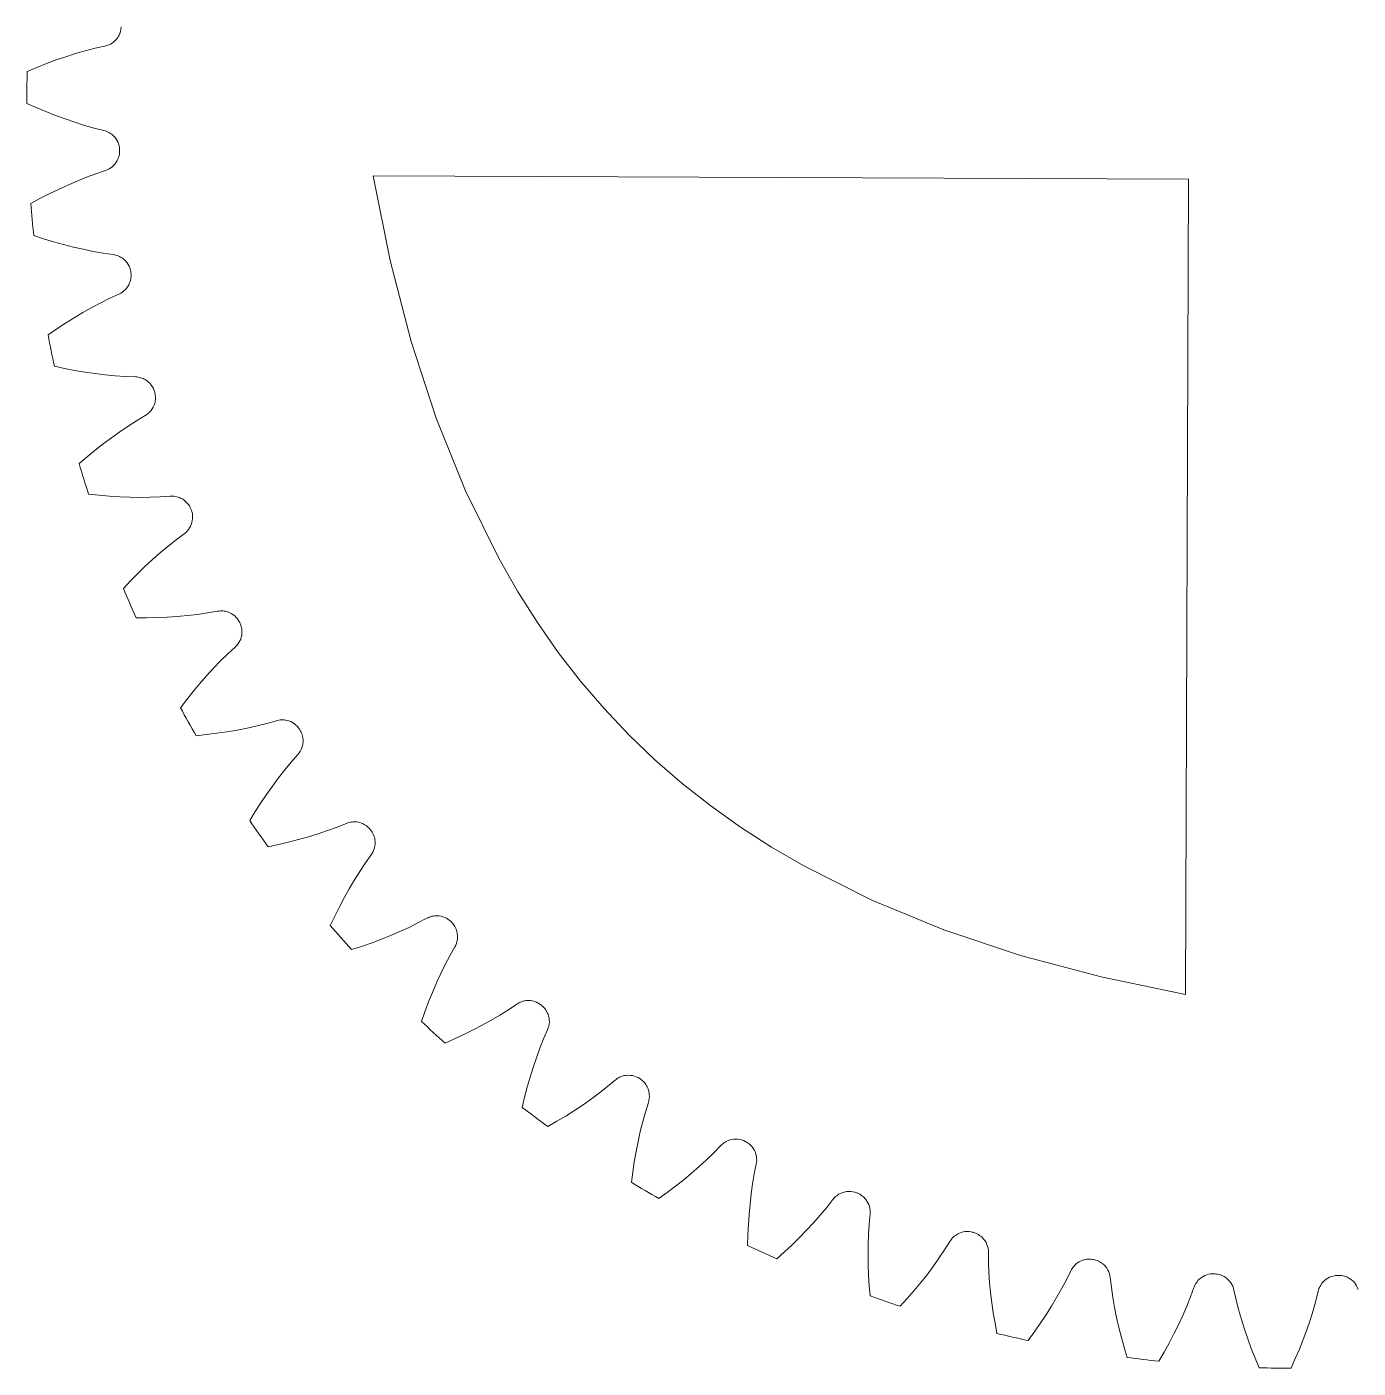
# Model space of a CAD drawing. Extents: x -181 to 448, y -465 to -8.
# Drawn here: x 13.3 to 133.4, y -260.1 to -139.1 of the extents above; entities that cross this region are included whole.
import ezdxf

# ---------------------------------------------------------------- set-up
doc = ezdxf.new("R2010")
doc.units = 0
doc.header["$MEASUREMENT"] = 0
doc.layers.add('Layer 1', color=7, linetype='Continuous')

# ---------------------------------------------------------------- blocks, each defined once
blk = doc.blocks.new('block 376')
at = {"layer": 'Layer 1', "color": 7, "lineweight": 9, "true_color": 0xffffff}
blk.add_open_spline([(100.86, -256.92), (101.79, -257.15), (102.73, -257.36), (103.68, -257.56)], degree=3, dxfattribs=at)
blk = doc.blocks.new('block 377')
at = {"layer": 'Layer 1', "color": 7, "lineweight": 9, "true_color": 0xffffff}
blk.add_open_spline([(112.6, -259.09), (113.55, -259.21), (114.51, -259.33), (115.47, -259.43)], degree=3, dxfattribs=at)
blk = doc.blocks.new('block 378')
at = {"layer": 'Layer 1', "color": 7, "lineweight": 9, "true_color": 0xffffff}
blk.add_open_spline([(124.5, -260.02), (125.46, -260.04), (126.43, -260.05), (127.39, -260.05)], degree=3, dxfattribs=at)
blk = doc.blocks.new('block 552')
at = {"layer": 'Layer 1', "color": 7, "lineweight": 9, "true_color": 0xffffff}
blk.add_open_spline([(21.85, -139.07), (21.85, -139.09), (21.85, -139.11), (21.85, -139.13)], degree=3, dxfattribs=at)
blk = doc.blocks.new('block 553')
at = {"layer": 'Layer 1', "color": 7, "lineweight": 9, "true_color": 0xffffff}
blk.add_open_spline([(20.39, -140.81), (20.62, -140.77), (20.84, -140.67), (21.04, -140.54), (21.24, -140.4), (21.41, -140.23), (21.54, -140.03), (21.63, -139.9), (21.7, -139.75), (21.75, -139.6), (21.81, -139.45), (21.84, -139.29), (21.85, -139.13)], degree=3, knots=[0, 0, 0, 0, 1, 1, 1, 2, 2, 2, 3, 3, 3, 4, 4, 4, 4], dxfattribs=at)
blk = doc.blocks.new('block 554')
at = {"layer": 'Layer 1', "color": 7, "lineweight": 9, "true_color": 0xffffff}
blk.add_lwpolyline([(20.39, -140.81), (19.5, -141.01), (18.62, -141.24), (17.74, -141.49), (16.87, -141.77), (15.99, -142.06), (15.12, -142.38), (14.25, -142.73), (13.38, -143.09)], dxfattribs=at)
blk = doc.blocks.new('block 555')
at = {"layer": 'Layer 1', "color": 7, "lineweight": 9, "true_color": 0xffffff}
blk.add_open_spline([(13.38, -143.09), (13.36, -144.05), (13.34, -145.01), (13.34, -145.98)], degree=3, dxfattribs=at)
blk = doc.blocks.new('block 556')
at = {"layer": 'Layer 1', "color": 7, "lineweight": 9, "true_color": 0xffffff}
blk.add_lwpolyline([(20.29, -148.43), (19.41, -148.2), (18.54, -147.96), (17.66, -147.68), (16.79, -147.38), (15.93, -147.06), (15.06, -146.72), (14.2, -146.36), (13.34, -145.98)], dxfattribs=at)
blk = doc.blocks.new('block 557')
at = {"layer": 'Layer 1', "color": 7, "lineweight": 9, "true_color": 0xffffff}
blk.add_open_spline([(21.71, -150.14), (21.7, -149.9), (21.64, -149.67), (21.54, -149.45), (21.44, -149.23), (21.3, -149.04), (21.13, -148.87), (21.01, -148.76), (20.88, -148.67), (20.74, -148.59), (20.59, -148.52), (20.44, -148.46), (20.29, -148.43)], degree=3, knots=[0, 0, 0, 0, 1, 1, 1, 2, 2, 2, 3, 3, 3, 4, 4, 4, 4], dxfattribs=at)
blk = doc.blocks.new('block 558')
at = {"layer": 'Layer 1', "color": 7, "lineweight": 9, "true_color": 0xffffff}
blk.add_open_spline([(21.71, -150.14), (21.71, -150.16), (21.71, -150.18), (21.71, -150.2)], degree=3, dxfattribs=at)
blk = doc.blocks.new('block 559')
at = {"layer": 'Layer 1', "color": 7, "lineweight": 9, "true_color": 0xffffff}
blk.add_open_spline([(20.43, -152.03), (20.66, -151.96), (20.87, -151.84), (21.05, -151.69), (21.24, -151.53), (21.39, -151.34), (21.5, -151.13), (21.57, -150.99), (21.63, -150.84), (21.67, -150.68), (21.7, -150.52), (21.72, -150.36), (21.71, -150.2)], degree=3, knots=[0, 0, 0, 0, 1, 1, 1, 2, 2, 2, 3, 3, 3, 4, 4, 4, 4], dxfattribs=at)
blk = doc.blocks.new('block 560')
at = {"layer": 'Layer 1', "color": 7, "lineweight": 9, "true_color": 0xffffff}
blk.add_lwpolyline([(20.43, -152.03), (19.57, -152.32), (18.72, -152.64), (17.87, -152.98), (17.03, -153.34), (16.19, -153.73), (15.36, -154.14), (14.53, -154.57), (13.7, -155.02)], dxfattribs=at)
blk = doc.blocks.new('block 561')
at = {"layer": 'Layer 1', "color": 7, "lineweight": 9, "true_color": 0xffffff}
blk.add_open_spline([(13.7, -155.02), (13.78, -155.98), (13.87, -156.94), (13.97, -157.9)], degree=3, dxfattribs=at)
blk = doc.blocks.new('block 562')
at = {"layer": 'Layer 1', "color": 7, "lineweight": 9, "true_color": 0xffffff}
blk.add_lwpolyline([(21.13, -159.61), (20.23, -159.48), (19.34, -159.33), (18.44, -159.14), (17.55, -158.94), (16.65, -158.71), (15.75, -158.46), (14.86, -158.19), (13.97, -157.9)], dxfattribs=at)
blk = doc.blocks.new('block 563')
at = {"layer": 'Layer 1', "color": 7, "lineweight": 9, "true_color": 0xffffff}
blk.add_open_spline([(22.72, -161.17), (22.69, -160.93), (22.6, -160.7), (22.48, -160.5), (22.36, -160.29), (22.2, -160.11), (22.01, -159.97), (21.88, -159.87), (21.74, -159.79), (21.59, -159.73), (21.44, -159.67), (21.29, -159.63), (21.13, -159.61)], degree=3, knots=[0, 0, 0, 0, 1, 1, 1, 2, 2, 2, 3, 3, 3, 4, 4, 4, 4], dxfattribs=at)
blk = doc.blocks.new('block 564')
at = {"layer": 'Layer 1', "color": 7, "lineweight": 9, "true_color": 0xffffff}
blk.add_open_spline([(22.72, -161.17), (22.72, -161.19), (22.73, -161.21), (22.73, -161.23)], degree=3, dxfattribs=at)
blk = doc.blocks.new('block 565')
at = {"layer": 'Layer 1', "color": 7, "lineweight": 9, "true_color": 0xffffff}
blk.add_open_spline([(21.65, -163.18), (21.87, -163.08), (22.07, -162.94), (22.23, -162.77), (22.4, -162.6), (22.53, -162.4), (22.62, -162.17), (22.68, -162.02), (22.72, -161.87), (22.73, -161.71), (22.75, -161.55), (22.75, -161.39), (22.73, -161.23)], degree=3, knots=[0, 0, 0, 0, 1, 1, 1, 2, 2, 2, 3, 3, 3, 4, 4, 4, 4], dxfattribs=at)
blk = doc.blocks.new('block 566')
at = {"layer": 'Layer 1', "color": 7, "lineweight": 9, "true_color": 0xffffff}
blk.add_lwpolyline([(21.65, -163.18), (20.83, -163.56), (20.01, -163.96), (19.2, -164.39), (18.4, -164.84), (17.61, -165.31), (16.82, -165.81), (16.04, -166.32), (15.27, -166.86)], dxfattribs=at)
blk = doc.blocks.new('block 567')
at = {"layer": 'Layer 1', "color": 7, "lineweight": 9, "true_color": 0xffffff}
blk.add_open_spline([(15.27, -166.86), (15.44, -167.8), (15.63, -168.75), (15.83, -169.69)], degree=3, dxfattribs=at)
blk = doc.blocks.new('block 568')
at = {"layer": 'Layer 1', "color": 7, "lineweight": 9, "true_color": 0xffffff}
blk.add_lwpolyline([(23.14, -170.64), (22.23, -170.61), (21.32, -170.55), (20.41, -170.46), (19.5, -170.35), (18.59, -170.22), (17.67, -170.06), (16.75, -169.89), (15.83, -169.69)], dxfattribs=at)
blk = doc.blocks.new('block 569')
at = {"layer": 'Layer 1', "color": 7, "lineweight": 9, "true_color": 0xffffff}
blk.add_open_spline([(24.88, -172.03), (24.82, -171.8), (24.72, -171.58), (24.57, -171.39), (24.43, -171.19), (24.25, -171.03), (24.05, -170.91), (23.91, -170.82), (23.76, -170.76), (23.61, -170.72), (23.45, -170.67), (23.3, -170.65), (23.14, -170.64)], degree=3, knots=[0, 0, 0, 0, 1, 1, 1, 2, 2, 2, 3, 3, 3, 4, 4, 4, 4], dxfattribs=at)
blk = doc.blocks.new('block 570')
at = {"layer": 'Layer 1', "color": 7, "lineweight": 9, "true_color": 0xffffff}
blk.add_open_spline([(24.88, -172.03), (24.88, -172.05), (24.89, -172.07), (24.89, -172.09)], degree=3, dxfattribs=at)
blk = doc.blocks.new('block 571')
at = {"layer": 'Layer 1', "color": 7, "lineweight": 9, "true_color": 0xffffff}
blk.add_open_spline([(24.02, -174.14), (24.23, -174.02), (24.42, -173.86), (24.56, -173.67), (24.71, -173.48), (24.82, -173.27), (24.88, -173.04), (24.93, -172.88), (24.95, -172.72), (24.95, -172.56), (24.95, -172.4), (24.93, -172.24), (24.89, -172.09)], degree=3, knots=[0, 0, 0, 0, 1, 1, 1, 2, 2, 2, 3, 3, 3, 4, 4, 4, 4], dxfattribs=at)
blk = doc.blocks.new('block 572')
at = {"layer": 'Layer 1', "color": 7, "lineweight": 9, "true_color": 0xffffff}
blk.add_lwpolyline([(24.02, -174.14), (23.25, -174.6), (22.48, -175.09), (21.72, -175.6), (20.97, -176.13), (20.23, -176.69), (19.5, -177.26), (18.78, -177.85), (18.06, -178.46)], dxfattribs=at)
blk = doc.blocks.new('block 573')
at = {"layer": 'Layer 1', "color": 7, "lineweight": 9, "true_color": 0xffffff}
blk.add_open_spline([(18.06, -178.46), (18.34, -179.39), (18.62, -180.31), (18.92, -181.22)], degree=3, dxfattribs=at)
blk = doc.blocks.new('block 574')
at = {"layer": 'Layer 1', "color": 7, "lineweight": 9, "true_color": 0xffffff}
blk.add_lwpolyline([(26.28, -181.41), (25.38, -181.47), (24.47, -181.5), (23.56, -181.51), (22.64, -181.5), (21.72, -181.46), (20.79, -181.4), (19.86, -181.32), (18.92, -181.22)], dxfattribs=at)
blk = doc.blocks.new('block 575')
at = {"layer": 'Layer 1', "color": 7, "lineweight": 9, "true_color": 0xffffff}
blk.add_open_spline([(28.16, -182.6), (28.08, -182.38), (27.95, -182.17), (27.79, -182), (27.63, -181.82), (27.44, -181.68), (27.22, -181.57), (27.07, -181.51), (26.92, -181.46), (26.76, -181.43), (26.6, -181.4), (26.44, -181.39), (26.28, -181.41)], degree=3, knots=[0, 0, 0, 0, 1, 1, 1, 2, 2, 2, 3, 3, 3, 4, 4, 4, 4], dxfattribs=at)
blk = doc.blocks.new('block 576')
at = {"layer": 'Layer 1', "color": 7, "lineweight": 9, "true_color": 0xffffff}
blk.add_open_spline([(28.16, -182.6), (28.17, -182.62), (28.18, -182.64), (28.18, -182.66)], degree=3, dxfattribs=at)
blk = doc.blocks.new('block 577')
at = {"layer": 'Layer 1', "color": 7, "lineweight": 9, "true_color": 0xffffff}
blk.add_open_spline([(27.53, -184.79), (27.73, -184.65), (27.89, -184.47), (28.02, -184.27), (28.15, -184.07), (28.23, -183.84), (28.27, -183.61), (28.3, -183.45), (28.31, -183.29), (28.29, -183.13), (28.28, -182.97), (28.24, -182.81), (28.18, -182.66)], degree=3, knots=[0, 0, 0, 0, 1, 1, 1, 2, 2, 2, 3, 3, 3, 4, 4, 4, 4], dxfattribs=at)
blk = doc.blocks.new('block 578')
at = {"layer": 'Layer 1', "color": 7, "lineweight": 9, "true_color": 0xffffff}
blk.add_lwpolyline([(27.53, -184.79), (26.81, -185.33), (26.1, -185.9), (25.39, -186.48), (24.71, -187.09), (24.03, -187.72), (23.36, -188.37), (22.7, -189.03), (22.06, -189.72)], dxfattribs=at)
blk = doc.blocks.new('block 579')
at = {"layer": 'Layer 1', "color": 7, "lineweight": 9, "true_color": 0xffffff}
blk.add_open_spline([(22.06, -189.72), (22.43, -190.61), (22.81, -191.49), (23.2, -192.37)], degree=3, dxfattribs=at)
blk = doc.blocks.new('block 580')
at = {"layer": 'Layer 1', "color": 7, "lineweight": 9, "true_color": 0xffffff}
blk.add_lwpolyline([(30.54, -191.78), (29.65, -191.94), (28.75, -192.07), (27.84, -192.17), (26.92, -192.25), (26, -192.31), (25.07, -192.35), (24.14, -192.37), (23.2, -192.37)], dxfattribs=at)
blk = doc.blocks.new('block 581')
at = {"layer": 'Layer 1', "color": 7, "lineweight": 9, "true_color": 0xffffff}
blk.add_open_spline([(32.53, -192.78), (32.43, -192.56), (32.28, -192.37), (32.1, -192.21), (31.92, -192.05), (31.71, -191.93), (31.49, -191.85), (31.34, -191.8), (31.18, -191.77), (31.02, -191.76), (30.86, -191.74), (30.7, -191.75), (30.54, -191.78)], degree=3, knots=[0, 0, 0, 0, 1, 1, 1, 2, 2, 2, 3, 3, 3, 4, 4, 4, 4], dxfattribs=at)
blk = doc.blocks.new('block 582')
at = {"layer": 'Layer 1', "color": 7, "lineweight": 9, "true_color": 0xffffff}
blk.add_open_spline([(32.53, -192.78), (32.54, -192.79), (32.55, -192.81), (32.56, -192.83)], degree=3, dxfattribs=at)
blk = doc.blocks.new('block 583')
at = {"layer": 'Layer 1', "color": 7, "lineweight": 9, "true_color": 0xffffff}
blk.add_open_spline([(32.14, -195.02), (32.31, -194.86), (32.46, -194.67), (32.57, -194.45), (32.67, -194.24), (32.73, -194), (32.75, -193.76), (32.76, -193.6), (32.75, -193.44), (32.71, -193.28), (32.68, -193.13), (32.63, -192.97), (32.56, -192.83)], degree=3, knots=[0, 0, 0, 0, 1, 1, 1, 2, 2, 2, 3, 3, 3, 4, 4, 4, 4], dxfattribs=at)
blk = doc.blocks.new('block 584')
at = {"layer": 'Layer 1', "color": 7, "lineweight": 9, "true_color": 0xffffff}
blk.add_lwpolyline([(32.14, -195.02), (31.47, -195.63), (30.82, -196.27), (30.19, -196.92), (29.56, -197.6), (28.96, -198.3), (28.36, -199.01), (27.78, -199.74), (27.2, -200.49)], dxfattribs=at)
blk = doc.blocks.new('block 585')
at = {"layer": 'Layer 1', "color": 7, "lineweight": 9, "true_color": 0xffffff}
blk.add_open_spline([(27.2, -200.49), (27.66, -201.33), (28.14, -202.17), (28.62, -203.01)], degree=3, dxfattribs=at)
blk = doc.blocks.new('block 586')
at = {"layer": 'Layer 1', "color": 7, "lineweight": 9, "true_color": 0xffffff}
blk.add_lwpolyline([(35.86, -201.66), (34.99, -201.9), (34.11, -202.13), (33.21, -202.33), (32.31, -202.5), (31.4, -202.66), (30.48, -202.79), (29.55, -202.91), (28.62, -203.01)], dxfattribs=at)
blk = doc.blocks.new('block 587')
at = {"layer": 'Layer 1', "color": 7, "lineweight": 9, "true_color": 0xffffff}
blk.add_open_spline([(37.94, -202.44), (37.82, -202.23), (37.65, -202.06), (37.45, -201.92), (37.26, -201.78), (37.04, -201.68), (36.81, -201.63), (36.65, -201.59), (36.49, -201.58), (36.33, -201.58), (36.17, -201.59), (36.01, -201.61), (35.86, -201.66)], degree=3, knots=[0, 0, 0, 0, 1, 1, 1, 2, 2, 2, 3, 3, 3, 4, 4, 4, 4], dxfattribs=at)
blk = doc.blocks.new('block 588')
at = {"layer": 'Layer 1', "color": 7, "lineweight": 9, "true_color": 0xffffff}
blk.add_open_spline([(37.94, -202.44), (37.95, -202.45), (37.97, -202.47), (37.98, -202.49)], degree=3, dxfattribs=at)
blk = doc.blocks.new('block 589')
at = {"layer": 'Layer 1', "color": 7, "lineweight": 9, "true_color": 0xffffff}
blk.add_open_spline([(37.78, -204.71), (37.94, -204.53), (38.07, -204.32), (38.15, -204.1), (38.23, -203.87), (38.27, -203.63), (38.26, -203.4), (38.25, -203.23), (38.23, -203.08), (38.18, -202.92), (38.13, -202.77), (38.06, -202.62), (37.98, -202.49)], degree=3, knots=[0, 0, 0, 0, 1, 1, 1, 2, 2, 2, 3, 3, 3, 4, 4, 4, 4], dxfattribs=at)
blk = doc.blocks.new('block 590')
at = {"layer": 'Layer 1', "color": 7, "lineweight": 9, "true_color": 0xffffff}
blk.add_lwpolyline([(37.78, -204.71), (37.19, -205.39), (36.61, -206.09), (36.04, -206.81), (35.5, -207.55), (34.96, -208.3), (34.44, -209.07), (33.94, -209.86), (33.45, -210.66)], dxfattribs=at)
blk = doc.blocks.new('block 591')
at = {"layer": 'Layer 1', "color": 7, "lineweight": 9, "true_color": 0xffffff}
blk.add_open_spline([(33.45, -210.66), (34, -211.46), (34.55, -212.24), (35.12, -213.02)], degree=3, dxfattribs=at)
blk = doc.blocks.new('block 592')
at = {"layer": 'Layer 1', "color": 7, "lineweight": 9, "true_color": 0xffffff}
blk.add_lwpolyline([(42.18, -210.92), (41.34, -211.26), (40.48, -211.57), (39.62, -211.86), (38.74, -212.13), (37.85, -212.38), (36.95, -212.62), (36.04, -212.83), (35.12, -213.02)], dxfattribs=at)
blk = doc.blocks.new('block 593')
at = {"layer": 'Layer 1', "color": 7, "lineweight": 9, "true_color": 0xffffff}
blk.add_open_spline([(44.33, -211.48), (44.19, -211.29), (44, -211.13), (43.79, -211.02), (43.59, -210.9), (43.36, -210.82), (43.12, -210.79), (42.96, -210.77), (42.8, -210.77), (42.64, -210.8), (42.48, -210.82), (42.32, -210.86), (42.18, -210.92)], degree=3, knots=[0, 0, 0, 0, 1, 1, 1, 2, 2, 2, 3, 3, 3, 4, 4, 4, 4], dxfattribs=at)
blk = doc.blocks.new('block 594')
at = {"layer": 'Layer 1', "color": 7, "lineweight": 9, "true_color": 0xffffff}
blk.add_open_spline([(44.33, -211.48), (44.35, -211.5), (44.36, -211.51), (44.37, -211.53)], degree=3, dxfattribs=at)
blk = doc.blocks.new('block 595')
at = {"layer": 'Layer 1', "color": 7, "lineweight": 9, "true_color": 0xffffff}
blk.add_open_spline([(44.41, -213.75), (44.55, -213.56), (44.66, -213.34), (44.71, -213.11), (44.77, -212.88), (44.78, -212.64), (44.75, -212.4), (44.72, -212.24), (44.68, -212.09), (44.62, -211.94), (44.55, -211.79), (44.47, -211.65), (44.37, -211.53)], degree=3, knots=[0, 0, 0, 0, 1, 1, 1, 2, 2, 2, 3, 3, 3, 4, 4, 4, 4], dxfattribs=at)
blk = doc.blocks.new('block 596')
at = {"layer": 'Layer 1', "color": 7, "lineweight": 9, "true_color": 0xffffff}
blk.add_lwpolyline([(44.41, -213.75), (43.89, -214.49), (43.39, -215.25), (42.9, -216.02), (42.43, -216.82), (41.98, -217.62), (41.55, -218.45), (41.13, -219.28), (40.72, -220.13)], dxfattribs=at)
blk = doc.blocks.new('block 597')
at = {"layer": 'Layer 1', "color": 7, "lineweight": 9, "true_color": 0xffffff}
blk.add_open_spline([(40.72, -220.13), (41.35, -220.86), (41.99, -221.59), (42.63, -222.3)], degree=3, dxfattribs=at)
blk = doc.blocks.new('block 598')
at = {"layer": 'Layer 1', "color": 7, "lineweight": 9, "true_color": 0xffffff}
blk.add_lwpolyline([(49.43, -219.48), (48.63, -219.9), (47.82, -220.3), (46.98, -220.68), (46.14, -221.04), (45.28, -221.38), (44.41, -221.71), (43.52, -222.01), (42.63, -222.3)], dxfattribs=at)
blk = doc.blocks.new('block 599')
at = {"layer": 'Layer 1', "color": 7, "lineweight": 9, "true_color": 0xffffff}
blk.add_open_spline([(51.64, -219.8), (51.47, -219.63), (51.27, -219.5), (51.05, -219.4), (50.83, -219.3), (50.59, -219.25), (50.35, -219.25), (50.19, -219.25), (50.03, -219.26), (49.88, -219.3), (49.72, -219.34), (49.57, -219.4), (49.43, -219.48)], degree=3, knots=[0, 0, 0, 0, 1, 1, 1, 2, 2, 2, 3, 3, 3, 4, 4, 4, 4], dxfattribs=at)
blk = doc.blocks.new('block 600')
at = {"layer": 'Layer 1', "color": 7, "lineweight": 9, "true_color": 0xffffff}
blk.add_open_spline([(51.64, -219.8), (51.65, -219.82), (51.66, -219.83), (51.68, -219.85)], degree=3, dxfattribs=at)
blk = doc.blocks.new('block 601')
at = {"layer": 'Layer 1', "color": 7, "lineweight": 9, "true_color": 0xffffff}
blk.add_open_spline([(51.95, -222.06), (52.07, -221.85), (52.15, -221.62), (52.18, -221.39), (52.22, -221.15), (52.2, -220.91), (52.14, -220.68), (52.1, -220.52), (52.04, -220.37), (51.96, -220.23), (51.89, -220.09), (51.79, -219.96), (51.68, -219.85)], degree=3, knots=[0, 0, 0, 0, 1, 1, 1, 2, 2, 2, 3, 3, 3, 4, 4, 4, 4], dxfattribs=at)
blk = doc.blocks.new('block 602')
at = {"layer": 'Layer 1', "color": 7, "lineweight": 9, "true_color": 0xffffff}
blk.add_lwpolyline([(51.95, -222.06), (51.51, -222.85), (51.09, -223.65), (50.68, -224.47), (50.3, -225.31), (49.94, -226.16), (49.59, -227.02), (49.26, -227.9), (48.95, -228.78)], dxfattribs=at)
blk = doc.blocks.new('block 603')
at = {"layer": 'Layer 1', "color": 7, "lineweight": 9, "true_color": 0xffffff}
blk.add_open_spline([(48.95, -228.78), (49.65, -229.45), (50.36, -230.1), (51.07, -230.75)], degree=3, dxfattribs=at)
blk = doc.blocks.new('block 604')
at = {"layer": 'Layer 1', "color": 7, "lineweight": 9, "true_color": 0xffffff}
blk.add_lwpolyline([(57.54, -227.22), (56.79, -227.73), (56.02, -228.21), (55.23, -228.68), (54.43, -229.12), (53.61, -229.55), (52.78, -229.97), (51.93, -230.36), (51.07, -230.75)], dxfattribs=at)
blk = doc.blocks.new('block 605')
at = {"layer": 'Layer 1', "color": 7, "lineweight": 9, "true_color": 0xffffff}
blk.add_open_spline([(59.77, -227.32), (59.58, -227.17), (59.37, -227.05), (59.14, -226.98), (58.91, -226.91), (58.67, -226.88), (58.43, -226.9), (58.27, -226.91), (58.12, -226.95), (57.97, -227), (57.81, -227.06), (57.67, -227.13), (57.54, -227.22)], degree=3, knots=[0, 0, 0, 0, 1, 1, 1, 2, 2, 2, 3, 3, 3, 4, 4, 4, 4], dxfattribs=at)
blk = doc.blocks.new('block 606')
at = {"layer": 'Layer 1', "color": 7, "lineweight": 9, "true_color": 0xffffff}
blk.add_open_spline([(59.77, -227.32), (59.78, -227.33), (59.8, -227.35), (59.81, -227.36)], degree=3, dxfattribs=at)
blk = doc.blocks.new('block 607')
at = {"layer": 'Layer 1', "color": 7, "lineweight": 9, "true_color": 0xffffff}
blk.add_open_spline([(60.31, -229.53), (60.41, -229.31), (60.47, -229.08), (60.48, -228.84), (60.48, -228.6), (60.44, -228.36), (60.36, -228.13), (60.31, -227.98), (60.23, -227.84), (60.14, -227.71), (60.04, -227.58), (59.94, -227.46), (59.81, -227.36)], degree=3, knots=[0, 0, 0, 0, 1, 1, 1, 2, 2, 2, 3, 3, 3, 4, 4, 4, 4], dxfattribs=at)
blk = doc.blocks.new('block 608')
at = {"layer": 'Layer 1', "color": 7, "lineweight": 9, "true_color": 0xffffff}
blk.add_lwpolyline([(60.31, -229.53), (59.96, -230.36), (59.62, -231.2), (59.31, -232.06), (59.02, -232.94), (58.74, -233.82), (58.49, -234.71), (58.25, -235.62), (58.03, -236.53)], dxfattribs=at)
blk = doc.blocks.new('block 609')
at = {"layer": 'Layer 1', "color": 7, "lineweight": 9, "true_color": 0xffffff}
blk.add_open_spline([(58.03, -236.53), (58.8, -237.12), (59.57, -237.69), (60.35, -238.26)], degree=3, dxfattribs=at)
blk = doc.blocks.new('block 610')
at = {"layer": 'Layer 1', "color": 7, "lineweight": 9, "true_color": 0xffffff}
blk.add_lwpolyline([(66.41, -234.08), (65.72, -234.66), (65, -235.22), (64.27, -235.77), (63.52, -236.3), (62.75, -236.81), (61.96, -237.31), (61.16, -237.79), (60.35, -238.26)], dxfattribs=at)
blk = doc.blocks.new('block 611')
at = {"layer": 'Layer 1', "color": 7, "lineweight": 9, "true_color": 0xffffff}
blk.add_open_spline([(68.64, -233.94), (68.44, -233.81), (68.22, -233.72), (67.98, -233.67), (67.75, -233.62), (67.5, -233.62), (67.27, -233.67), (67.11, -233.7), (66.96, -233.75), (66.81, -233.82), (66.67, -233.89), (66.53, -233.98), (66.41, -234.08)], degree=3, knots=[0, 0, 0, 0, 1, 1, 1, 2, 2, 2, 3, 3, 3, 4, 4, 4, 4], dxfattribs=at)
blk = doc.blocks.new('block 612')
at = {"layer": 'Layer 1', "color": 7, "lineweight": 9, "true_color": 0xffffff}
blk.add_open_spline([(68.64, -233.94), (68.65, -233.96), (68.67, -233.97), (68.69, -233.98)], degree=3, dxfattribs=at)
blk = doc.blocks.new('block 613')
at = {"layer": 'Layer 1', "color": 7, "lineweight": 9, "true_color": 0xffffff}
blk.add_open_spline([(69.41, -236.09), (69.49, -235.86), (69.52, -235.62), (69.5, -235.38), (69.48, -235.14), (69.42, -234.91), (69.31, -234.69), (69.24, -234.55), (69.15, -234.41), (69.05, -234.29), (68.94, -234.17), (68.82, -234.07), (68.69, -233.98)], degree=3, knots=[0, 0, 0, 0, 1, 1, 1, 2, 2, 2, 3, 3, 3, 4, 4, 4, 4], dxfattribs=at)
blk = doc.blocks.new('block 614')
at = {"layer": 'Layer 1', "color": 7, "lineweight": 9, "true_color": 0xffffff}
blk.add_lwpolyline([(69.41, -236.09), (69.14, -236.95), (68.9, -237.82), (68.68, -238.71), (68.48, -239.61), (68.3, -240.52), (68.14, -241.43), (68, -242.36), (67.88, -243.29)], dxfattribs=at)
blk = doc.blocks.new('block 615')
at = {"layer": 'Layer 1', "color": 7, "lineweight": 9, "true_color": 0xffffff}
blk.add_open_spline([(67.88, -243.29), (68.7, -243.79), (69.53, -244.28), (70.36, -244.76)], degree=3, dxfattribs=at)
blk = doc.blocks.new('block 616')
at = {"layer": 'Layer 1', "color": 7, "lineweight": 9, "true_color": 0xffffff}
blk.add_lwpolyline([(75.96, -239.97), (75.33, -240.62), (74.67, -241.26), (74, -241.87), (73.31, -242.48), (72.6, -243.07), (71.87, -243.65), (71.12, -244.21), (70.36, -244.76)], dxfattribs=at)
blk = doc.blocks.new('block 617')
at = {"layer": 'Layer 1', "color": 7, "lineweight": 9, "true_color": 0xffffff}
blk.add_open_spline([(78.15, -239.61), (77.94, -239.49), (77.71, -239.43), (77.47, -239.4), (77.23, -239.38), (76.99, -239.4), (76.76, -239.47), (76.61, -239.52), (76.46, -239.59), (76.33, -239.67), (76.19, -239.76), (76.07, -239.86), (75.96, -239.97)], degree=3, knots=[0, 0, 0, 0, 1, 1, 1, 2, 2, 2, 3, 3, 3, 4, 4, 4, 4], dxfattribs=at)
blk = doc.blocks.new('block 618')
at = {"layer": 'Layer 1', "color": 7, "lineweight": 9, "true_color": 0xffffff}
blk.add_open_spline([(78.15, -239.61), (78.17, -239.62), (78.19, -239.62), (78.21, -239.63)], degree=3, dxfattribs=at)
blk = doc.blocks.new('block 619')
at = {"layer": 'Layer 1', "color": 7, "lineweight": 9, "true_color": 0xffffff}
blk.add_open_spline([(79.15, -241.65), (79.2, -241.42), (79.2, -241.18), (79.16, -240.94), (79.12, -240.71), (79.03, -240.48), (78.9, -240.28), (78.82, -240.14), (78.72, -240.02), (78.6, -239.91), (78.48, -239.8), (78.35, -239.71), (78.21, -239.63)], degree=3, knots=[0, 0, 0, 0, 1, 1, 1, 2, 2, 2, 3, 3, 3, 4, 4, 4, 4], dxfattribs=at)
blk = doc.blocks.new('block 620')
at = {"layer": 'Layer 1', "color": 7, "lineweight": 9, "true_color": 0xffffff}
blk.add_lwpolyline([(79.15, -241.65), (78.97, -242.54), (78.82, -243.44), (78.69, -244.34), (78.59, -245.25), (78.5, -246.18), (78.44, -247.1), (78.4, -248.04), (78.37, -248.98)], dxfattribs=at)
blk = doc.blocks.new('block 621')
at = {"layer": 'Layer 1', "color": 7, "lineweight": 9, "true_color": 0xffffff}
blk.add_open_spline([(78.37, -248.98), (79.24, -249.39), (80.12, -249.79), (81, -250.19)], degree=3, dxfattribs=at)
blk = doc.blocks.new('block 622')
at = {"layer": 'Layer 1', "color": 7, "lineweight": 9, "true_color": 0xffffff}
blk.add_lwpolyline([(86.06, -244.84), (85.5, -245.55), (84.92, -246.25), (84.32, -246.93), (83.69, -247.61), (83.04, -248.27), (82.38, -248.92), (81.7, -249.56), (81, -250.19)], dxfattribs=at)
blk = doc.blocks.new('block 623')
at = {"layer": 'Layer 1', "color": 7, "lineweight": 9, "true_color": 0xffffff}
blk.add_open_spline([(88.21, -244.24), (87.99, -244.15), (87.75, -244.11), (87.51, -244.11), (87.27, -244.11), (87.03, -244.16), (86.81, -244.26), (86.66, -244.32), (86.53, -244.4), (86.4, -244.5), (86.27, -244.6), (86.16, -244.71), (86.06, -244.84)], degree=3, knots=[0, 0, 0, 0, 1, 1, 1, 2, 2, 2, 3, 3, 3, 4, 4, 4, 4], dxfattribs=at)
blk = doc.blocks.new('block 624')
at = {"layer": 'Layer 1', "color": 7, "lineweight": 9, "true_color": 0xffffff}
blk.add_open_spline([(88.21, -244.24), (88.23, -244.25), (88.25, -244.26), (88.26, -244.26)], degree=3, dxfattribs=at)
blk = doc.blocks.new('block 625')
at = {"layer": 'Layer 1', "color": 7, "lineweight": 9, "true_color": 0xffffff}
blk.add_open_spline([(89.41, -246.17), (89.44, -245.94), (89.42, -245.69), (89.35, -245.46), (89.29, -245.23), (89.18, -245.02), (89.03, -244.83), (88.93, -244.71), (88.81, -244.59), (88.68, -244.5), (88.55, -244.4), (88.41, -244.32), (88.26, -244.26)], degree=3, knots=[0, 0, 0, 0, 1, 1, 1, 2, 2, 2, 3, 3, 3, 4, 4, 4, 4], dxfattribs=at)
blk = doc.blocks.new('block 626')
at = {"layer": 'Layer 1', "color": 7, "lineweight": 9, "true_color": 0xffffff}
blk.add_lwpolyline([(89.41, -246.17), (89.33, -247.07), (89.27, -247.98), (89.24, -248.89), (89.23, -249.81), (89.24, -250.74), (89.28, -251.67), (89.33, -252.6), (89.41, -253.54)], dxfattribs=at)
blk = doc.blocks.new('block 627')
at = {"layer": 'Layer 1', "color": 7, "lineweight": 9, "true_color": 0xffffff}
blk.add_open_spline([(89.41, -253.54), (90.32, -253.86), (91.23, -254.17), (92.14, -254.47)], degree=3, dxfattribs=at)
blk = doc.blocks.new('block 628')
at = {"layer": 'Layer 1', "color": 7, "lineweight": 9, "true_color": 0xffffff}
blk.add_lwpolyline([(96.62, -248.62), (96.14, -249.38), (95.63, -250.14), (95.1, -250.88), (94.55, -251.62), (93.98, -252.34), (93.39, -253.06), (92.77, -253.77), (92.14, -254.47)], dxfattribs=at)
blk = doc.blocks.new('block 629')
at = {"layer": 'Layer 1', "color": 7, "lineweight": 9, "true_color": 0xffffff}
blk.add_open_spline([(98.69, -247.8), (98.46, -247.74), (98.22, -247.72), (97.98, -247.74), (97.75, -247.77), (97.52, -247.84), (97.31, -247.96), (97.17, -248.04), (97.04, -248.13), (96.92, -248.24), (96.8, -248.36), (96.7, -248.48), (96.62, -248.62)], degree=3, knots=[0, 0, 0, 0, 1, 1, 1, 2, 2, 2, 3, 3, 3, 4, 4, 4, 4], dxfattribs=at)
blk = doc.blocks.new('block 630')
at = {"layer": 'Layer 1', "color": 7, "lineweight": 9, "true_color": 0xffffff}
blk.add_open_spline([(98.69, -247.8), (98.71, -247.81), (98.73, -247.81), (98.75, -247.82)], degree=3, dxfattribs=at)
blk = doc.blocks.new('block 631')
at = {"layer": 'Layer 1', "color": 7, "lineweight": 9, "true_color": 0xffffff}
blk.add_open_spline([(100.09, -249.6), (100.09, -249.36), (100.05, -249.12), (99.96, -248.9), (99.87, -248.67), (99.74, -248.47), (99.57, -248.3), (99.46, -248.19), (99.33, -248.09), (99.19, -248.01), (99.05, -247.92), (98.91, -247.86), (98.75, -247.82)], degree=3, knots=[0, 0, 0, 0, 1, 1, 1, 2, 2, 2, 3, 3, 3, 4, 4, 4, 4], dxfattribs=at)
blk = doc.blocks.new('block 632')
at = {"layer": 'Layer 1', "color": 7, "lineweight": 9, "true_color": 0xffffff}
blk.add_lwpolyline([(100.09, -249.6), (100.1, -250.5), (100.14, -251.41), (100.2, -252.32), (100.29, -253.24), (100.4, -254.15), (100.53, -255.07), (100.69, -256), (100.86, -256.92)], dxfattribs=at)
blk = doc.blocks.new('block 633')
at = {"layer": 'Layer 1', "color": 7, "lineweight": 9, "true_color": 0xffffff}
blk.add_lwpolyline([(107.52, -251.27), (107.12, -252.09), (106.69, -252.89), (106.24, -253.69), (105.77, -254.47), (105.28, -255.26), (104.76, -256.03), (104.23, -256.8), (103.68, -257.56)], dxfattribs=at)
blk = doc.blocks.new('block 634')
at = {"layer": 'Layer 1', "color": 7, "lineweight": 9, "true_color": 0xffffff}
blk.add_open_spline([(109.49, -250.24), (109.26, -250.2), (109.01, -250.21), (108.78, -250.26), (108.55, -250.31), (108.33, -250.41), (108.13, -250.55), (108, -250.64), (107.88, -250.75), (107.78, -250.87), (107.67, -250.99), (107.58, -251.13), (107.52, -251.27)], degree=3, knots=[0, 0, 0, 0, 1, 1, 1, 2, 2, 2, 3, 3, 3, 4, 4, 4, 4], dxfattribs=at)
blk = doc.blocks.new('block 635')
at = {"layer": 'Layer 1', "color": 7, "lineweight": 9, "true_color": 0xffffff}
blk.add_open_spline([(109.49, -250.24), (109.51, -250.25), (109.53, -250.25), (109.55, -250.25)], degree=3, dxfattribs=at)
blk = doc.blocks.new('block 636')
at = {"layer": 'Layer 1', "color": 7, "lineweight": 9, "true_color": 0xffffff}
blk.add_open_spline([(111.07, -251.88), (111.05, -251.65), (110.98, -251.41), (110.87, -251.2), (110.75, -250.99), (110.6, -250.8), (110.42, -250.65), (110.29, -250.55), (110.16, -250.46), (110.01, -250.4), (109.86, -250.33), (109.71, -250.28), (109.55, -250.25)], degree=3, knots=[0, 0, 0, 0, 1, 1, 1, 2, 2, 2, 3, 3, 3, 4, 4, 4, 4], dxfattribs=at)
blk = doc.blocks.new('block 637')
at = {"layer": 'Layer 1', "color": 7, "lineweight": 9, "true_color": 0xffffff}
blk.add_lwpolyline([(111.07, -251.88), (111.18, -252.78), (111.31, -253.68), (111.47, -254.58), (111.65, -255.48), (111.86, -256.38), (112.08, -257.29), (112.33, -258.19), (112.6, -259.09)], dxfattribs=at)
blk = doc.blocks.new('block 638')
at = {"layer": 'Layer 1', "color": 7, "lineweight": 9, "true_color": 0xffffff}
blk.add_lwpolyline([(118.63, -252.78), (118.32, -253.62), (117.98, -254.47), (117.62, -255.31), (117.23, -256.14), (116.82, -256.97), (116.39, -257.79), (115.94, -258.61), (115.47, -259.43)], dxfattribs=at)
blk = doc.blocks.new('block 639')
at = {"layer": 'Layer 1', "color": 7, "lineweight": 9, "true_color": 0xffffff}
blk.add_open_spline([(120.49, -251.55), (120.25, -251.53), (120.01, -251.56), (119.78, -251.64), (119.56, -251.71), (119.35, -251.83), (119.16, -251.99), (119.04, -252.09), (118.94, -252.22), (118.85, -252.35), (118.76, -252.48), (118.68, -252.62), (118.63, -252.78)], degree=3, knots=[0, 0, 0, 0, 1, 1, 1, 2, 2, 2, 3, 3, 3, 4, 4, 4, 4], dxfattribs=at)
blk = doc.blocks.new('block 640')
at = {"layer": 'Layer 1', "color": 7, "lineweight": 9, "true_color": 0xffffff}
blk.add_open_spline([(120.49, -251.55), (120.51, -251.55), (120.53, -251.55), (120.55, -251.55)], degree=3, dxfattribs=at)
blk = doc.blocks.new('block 641')
at = {"layer": 'Layer 1', "color": 7, "lineweight": 9, "true_color": 0xffffff}
blk.add_open_spline([(122.23, -253.01), (122.18, -252.78), (122.09, -252.55), (121.95, -252.35), (121.82, -252.16), (121.65, -251.99), (121.45, -251.85), (121.31, -251.76), (121.17, -251.69), (121.02, -251.64), (120.87, -251.59), (120.71, -251.56), (120.55, -251.55)], degree=3, knots=[0, 0, 0, 0, 1, 1, 1, 2, 2, 2, 3, 3, 3, 4, 4, 4, 4], dxfattribs=at)
blk = doc.blocks.new('block 642')
at = {"layer": 'Layer 1', "color": 7, "lineweight": 9, "true_color": 0xffffff}
blk.add_lwpolyline([(122.23, -253.01), (122.43, -253.89), (122.65, -254.77), (122.91, -255.65), (123.18, -256.53), (123.48, -257.4), (123.8, -258.28), (124.14, -259.15), (124.5, -260.02)], dxfattribs=at)
blk = doc.blocks.new('block 643')
at = {"layer": 'Layer 1', "color": 7, "lineweight": 9, "true_color": 0xffffff}
blk.add_lwpolyline([(129.84, -253.11), (129.62, -253.98), (129.37, -254.86), (129.1, -255.73), (128.8, -256.6), (128.48, -257.47), (128.14, -258.33), (127.77, -259.19), (127.39, -260.05)], dxfattribs=at)
blk = doc.blocks.new('block 644')
at = {"layer": 'Layer 1', "color": 7, "lineweight": 9, "true_color": 0xffffff}
blk.add_open_spline([(131.56, -251.69), (131.32, -251.7), (131.09, -251.76), (130.87, -251.86), (130.65, -251.95), (130.45, -252.1), (130.29, -252.27), (130.18, -252.39), (130.09, -252.52), (130.01, -252.66), (129.93, -252.8), (129.88, -252.95), (129.84, -253.11)], degree=3, knots=[0, 0, 0, 0, 1, 1, 1, 2, 2, 2, 3, 3, 3, 4, 4, 4, 4], dxfattribs=at)
blk = doc.blocks.new('block 645')
at = {"layer": 'Layer 1', "color": 7, "lineweight": 9, "true_color": 0xffffff}
blk.add_open_spline([(131.56, -251.69), (131.58, -251.69), (131.6, -251.69), (131.62, -251.69)], degree=3, dxfattribs=at)
blk = doc.blocks.new('block 646')
at = {"layer": 'Layer 1', "color": 7, "lineweight": 9, "true_color": 0xffffff}
blk.add_open_spline([(133.45, -252.97), (133.37, -252.74), (133.26, -252.53), (133.1, -252.34), (132.95, -252.16), (132.76, -252.01), (132.55, -251.9), (132.4, -251.82), (132.25, -251.77), (132.1, -251.73), (131.94, -251.7), (131.78, -251.68), (131.62, -251.69)], degree=3, knots=[0, 0, 0, 0, 1, 1, 1, 2, 2, 2, 3, 3, 3, 4, 4, 4, 4], dxfattribs=at)
blk = doc.blocks.new('block 742')
at = {"layer": 'Layer 1', "color": 7, "lineweight": 9, "true_color": 0xffffff}
blk.add_lwpolyline([(117.88, -226.35), (110.26, -224.76), (102.99, -222.82), (96.08, -220.51), (89.56, -217.83), (83.43, -214.75), (80.53, -213.06), (77.73, -211.25), (75.04, -209.34), (72.46, -207.32), (70, -205.18), (67.65, -202.93), (65.42, -200.57), (63.3, -198.09), (61.29, -195.5), (59.4, -192.79), (57.62, -189.98), (55.95, -187.06), (52.91, -180.91), (50.27, -174.36), (48.01, -167.44), (46.12, -160.15), (44.58, -152.51)], dxfattribs=at)
blk = doc.blocks.new('block 743')
at = {"layer": 'Layer 1', "color": 7, "lineweight": 9, "true_color": 0xffffff}
blk.add_lwpolyline([(44.58, -152.51), (118.13, -152.81)], dxfattribs=at)
blk = doc.blocks.new('block 744')
at = {"layer": 'Layer 1', "color": 7, "lineweight": 9, "true_color": 0xffffff}
blk.add_lwpolyline([(118.13, -152.81), (117.88, -226.35)], dxfattribs=at)
blk = doc.blocks.new('block 375')
at = {"layer": 'Layer 1'}
for name in ['block 552', 'block 553', 'block 554', 'block 555', 'block 556', 'block 557', 'block 559', 'block 558', 'block 560', 'block 742', 'block 743', 'block 744', 'block 561', 'block 562', 'block 563', 'block 565', 'block 564', 'block 566', 'block 567', 'block 568', 'block 569', 'block 571', 'block 570', 'block 572', 'block 573', 'block 574', 'block 575', 'block 577', 'block 576', 'block 578', 'block 579', 'block 580', 'block 581', 'block 583', 'block 582', 'block 584', 'block 585', 'block 586', 'block 587', 'block 589', 'block 588', 'block 590', 'block 591', 'block 592', 'block 593', 'block 594', 'block 595', 'block 596', 'block 597', 'block 598', 'block 599', 'block 600', 'block 601', 'block 602', 'block 604', 'block 605', 'block 606', 'block 607', 'block 603', 'block 608', 'block 610', 'block 611', 'block 612', 'block 613', 'block 609', 'block 614', 'block 617', 'block 616', 'block 618', 'block 619', 'block 620', 'block 615', 'block 623', 'block 624', 'block 625', 'block 622', 'block 626', 'block 629', 'block 630', 'block 631', 'block 621', 'block 628', 'block 632', 'block 634', 'block 635', 'block 636', 'block 633', 'block 639', 'block 640', 'block 641', 'block 637', 'block 638', 'block 644', 'block 645', 'block 646', 'block 627', 'block 642', 'block 643', 'block 376', 'block 377', 'block 378']:
    blk.add_blockref(name, (0, 0), dxfattribs=at)

msp = doc.modelspace()

# ---------------------------------------------------------------- block references
at = {"layer": 'Layer 1'}
msp.add_blockref('block 375', (0, 0), dxfattribs=at)

doc.saveas('drawing.dxf')
